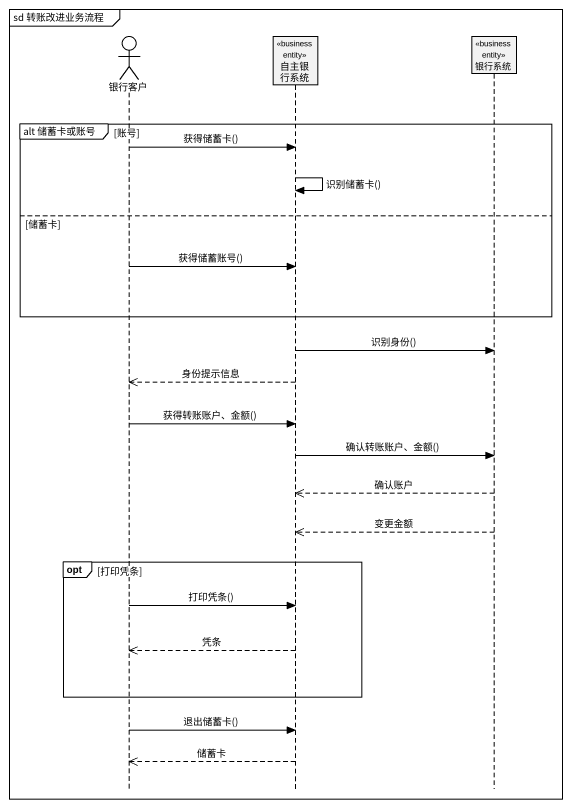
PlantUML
@startuml
mainframe sd 转账改进业务流程
hide footbox
actor 银行客户
participant 自主银行系统 <<business entity>>
participant 银行系统 <<business entity>>

group alt 储蓄卡或账号 [账号]
  银行客户 -> 自主银行系统 : 获得储蓄卡()
  自主银行系统 -> 自主银行系统 : 识别储蓄卡()
else 储蓄卡
  银行客户 -> 自主银行系统 : 获得储蓄账号()
end
自主银行系统 -> 银行系统 : 识别身份()
自主银行系统 -->> 银行客户 : 身份提示信息
银行客户 -> 自主银行系统 : 获得转账账户、金额()
自主银行系统 -> 银行系统 : 确认转账账户、金额()
银行系统 -->> 自主银行系统 : 确认账户
银行系统 -->> 自主银行系统 : 变更金额
opt 打印凭条
  银行客户 -> 自主银行系统 : 打印凭条()
  自主银行系统 -->> 银行客户 : 凭条
end
银行客户 -> 自主银行系统 : 退出储蓄卡()
自主银行系统 -->> 银行客户 : 储蓄卡
@enduml
